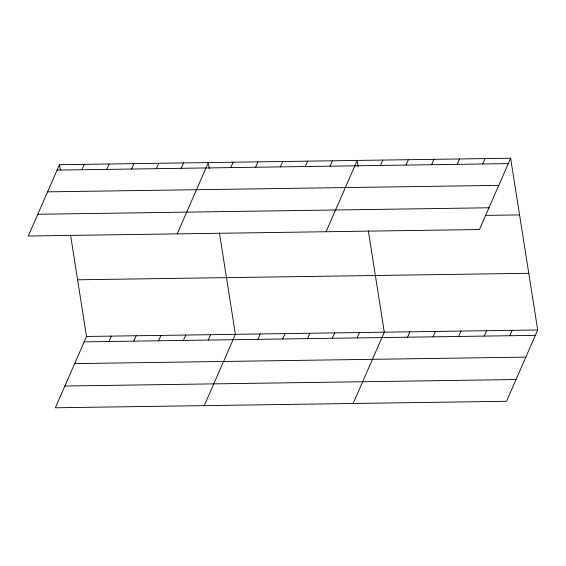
<?xml version="1.0" encoding="UTF-8"?>
<svg xmlns="http://www.w3.org/2000/svg" width="566" height="566" viewBox="0 0 566 566"><rect width="100%" height="100%" fill="white"/><g stroke="black" fill="none" stroke-linecap="round" stroke-linejoin="round"><path stroke-width="0.85" d="M59.451 164.713L28.3 236.022L479.48 229.534L510.631 158.225L59.451 164.713L60.265 169.864M81.914 169.743L84.27 164.359M106.733 169.383L109.082 163.999M131.545 169.029L133.894 163.645M156.358 168.668L158.713 163.284M70.517 234.932L86.52 336.466L55.369 407.775L506.549 401.287L537.7 329.978L510.631 158.225M181.177 168.314L183.525 162.93M108.983 341.496L111.332 336.112M177.193 233.878L208.345 162.576L209.293 168.583M133.795 341.142L136.151 335.758M230.808 167.6L233.157 162.216M158.614 340.782L160.963 335.397M255.62 167.246L257.976 161.862M183.426 340.428L185.775 335.044M280.432 166.885L282.788 161.501M208.238 340.067L210.594 334.683M305.251 166.531L307.6 161.147M204.255 405.631L235.406 334.329L219.41 232.796M330.063 166.171L332.419 160.786M257.87 339.352L260.226 333.968M326.08 231.735L357.231 160.433L358.179 166.446M282.689 338.999L285.038 333.615M380.444 165.449L382.8 160.065M307.501 338.645L309.85 333.261M406.013 165.081L408.369 159.697M332.313 338.284L334.669 332.9M431.582 164.713L433.931 159.329M357.132 337.93L359.481 332.546M457.151 164.345L459.5 158.961M353.149 403.494L384.3 332.185L368.296 230.652M482.713 163.977L485.069 158.593M407.513 337.202L409.862 331.817M433.082 336.834L435.431 331.45M458.644 336.466L461 331.082M484.213 336.098L486.569 330.714M509.782 335.73L512.131 330.346M57.102 170.097L508.282 163.609M47.594 191.853L498.78 185.365M37.802 214.266L488.989 207.779M485.182 215.398L519.567 214.903M77.584 279.788L528.771 273.3M86.52 336.466L537.7 329.978M84.164 341.85L535.351 335.362M74.662 363.605L525.842 357.118M64.871 386.019L516.05 379.531"/></g></svg>
